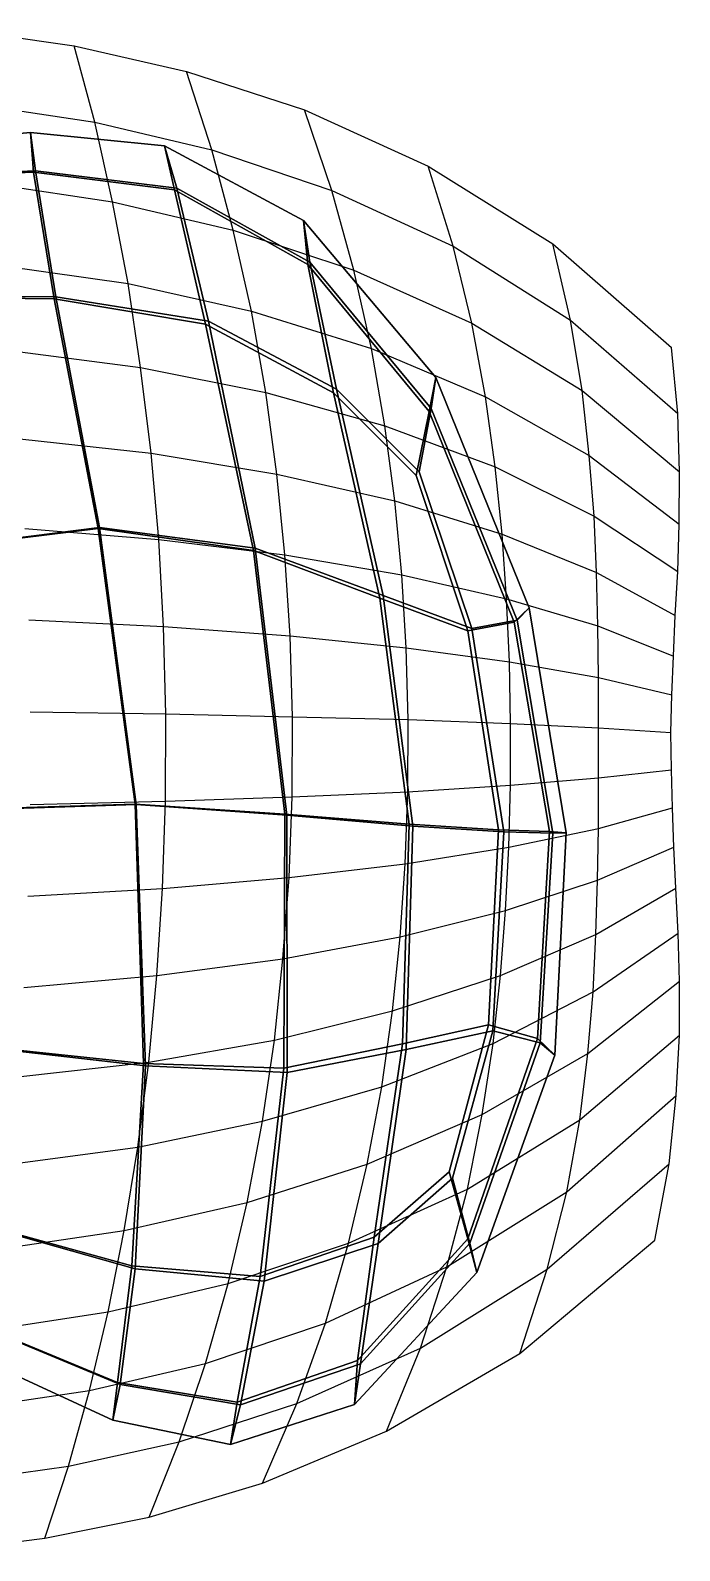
# Model space of a CAD drawing. Extents: x -16.3 to 18.4, y -17 to 15.2.
# Drawn here: x 4.83 to 18.42, y -16.84 to 14.99 of the extents above; entities that cross this region are included whole.
import ezdxf

# ---------------------------------------------------------------- set-up
doc = ezdxf.new("R2010")
doc.units = 0
doc.header["$MEASUREMENT"] = 0
doc.layers.add('Lines', color=7, linetype='CONTINUOUS')
doc.layers.add('Polylines', color=7, linetype='CONTINUOUS')

msp = doc.modelspace()

# ---------------------------------------------------------------- linework, layer by layer
at = {"layer": 'Lines', "color": 4}
for p, q in [((3.51, 14.99, 12.63), (5.75, 14.67, 12.36)), ((5.75, 14.67, 12.36), (8.1, 14.13, 11.91)), ((6.18, 13.07, 13.28), (5.75, 14.67, 12.36)), ((8.1, 14.13, 11.91), (10.57, 13.33, 11.23)), ((8.63, 12.49, 12.69), (8.1, 14.13, 11.91)), ((3.79, 13.43, 13.65), (6.18, 13.07, 13.28)), ((6.18, 13.07, 13.28), (8.63, 12.49, 12.69)), ((6.55, 11.4, 14.09), (6.18, 13.07, 13.28)), ((10.57, 13.33, 11.23), (13.16, 12.15, 10.24)), ((11.14, 11.64, 11.83), (10.57, 13.33, 11.23)), ((8.63, 12.49, 12.69), (11.14, 11.64, 11.83)), ((9.08, 10.81, 13.36), (8.63, 12.49, 12.69)), ((13.16, 12.15, 10.24), (15.77, 10.52, 8.87)), ((13.68, 10.47, 10.64), (13.16, 12.15, 10.24)), ((4.04, 11.78, 14.56), (6.55, 11.4, 14.09)), ((11.14, 11.64, 11.83), (13.68, 10.47, 10.64)), ((11.6, 9.97, 12.33), (11.14, 11.64, 11.83)), ((6.55, 11.4, 14.09), (9.08, 10.81, 13.36)), ((6.88, 9.69, 14.79), (6.55, 11.4, 14.09)), ((9.08, 10.81, 13.36), (11.6, 9.97, 12.33)), ((9.46, 9.11, 13.91), (9.08, 10.81, 13.36)), ((15.77, 10.52, 8.87), (18.25, 8.35, 7.04)), ((16.14, 8.92, 9.07), (15.77, 10.52, 8.87)), ((13.68, 10.47, 10.64), (16.14, 8.92, 9.07)), ((14.07, 8.86, 10.95), (13.68, 10.47, 10.64)), ((4.27, 10.06, 15.36), (6.88, 9.69, 14.79)), ((11.6, 9.97, 12.33), (14.07, 8.86, 10.95)), ((11.97, 8.33, 12.71), (11.6, 9.97, 12.33)), ((6.88, 9.69, 14.79), (9.46, 9.11, 13.91)), ((7.14, 7.93, 15.37), (6.88, 9.69, 14.79)), ((9.46, 9.11, 13.91), (11.97, 8.33, 12.71)), ((9.76, 7.41, 14.36), (9.46, 9.11, 13.91)), ((16.14, 8.92, 9.07), (18.38, 6.97, 7.09)), ((16.38, 7.45, 9.21), (16.14, 8.92, 9.07)), ((14.07, 8.86, 10.95), (16.38, 7.45, 9.21)), ((14.36, 7.32, 11.17), (14.07, 8.86, 10.95)), ((4.46, 8.28, 16.04), (7.14, 7.93, 15.37)), ((11.97, 8.33, 12.71), (14.36, 7.32, 11.17)), ((12.25, 6.71, 13.01), (11.97, 8.33, 12.71)), ((18.38, 6.97, 7.09), (18.25, 8.35, 7.04)), ((7.14, 7.93, 15.37), (9.76, 7.41, 14.36)), ((7.36, 6.14, 15.82), (7.14, 7.93, 15.37)), ((9.76, 7.41, 14.36), (12.25, 6.71, 13.01)), ((9.99, 5.7, 14.7), (9.76, 7.41, 14.36)), ((16.38, 7.45, 9.21), (18.42, 5.75, 7.1)), ((16.53, 6.09, 9.29), (16.38, 7.45, 9.21)), ((14.36, 7.32, 11.17), (16.53, 6.09, 9.29)), ((14.56, 5.85, 11.34), (14.36, 7.32, 11.17)), ((12.25, 6.71, 13.01), (14.56, 5.85, 11.34)), ((12.46, 5.14, 13.23), (12.25, 6.71, 13.01)), ((18.42, 5.75, 7.1), (18.38, 6.97, 7.09)), ((4.61, 6.44, 16.59), (7.36, 6.14, 15.82)), ((7.36, 6.14, 15.82), (9.99, 5.7, 14.7)), ((7.52, 4.33, 16.16), (7.36, 6.14, 15.82)), ((16.53, 6.09, 9.29), (18.41, 4.65, 7.1)), ((16.63, 4.82, 9.35), (16.53, 6.09, 9.29)), ((14.56, 5.85, 11.34), (16.63, 4.82, 9.35)), ((14.71, 4.44, 11.45), (14.56, 5.85, 11.34)), ((18.41, 4.65, 7.1), (18.42, 5.75, 7.1)), ((9.99, 5.7, 14.7), (12.46, 5.14, 13.23)), ((10.16, 4.01, 14.95), (9.99, 5.7, 14.7)), ((12.46, 5.14, 13.23), (14.71, 4.44, 11.45)), ((12.61, 3.59, 13.39), (12.46, 5.14, 13.23)), ((16.63, 4.82, 9.35), (18.38, 3.66, 7.09)), ((16.68, 3.64, 9.37), (16.63, 4.82, 9.35)), ((4.72, 4.56, 17.01), (7.52, 4.33, 16.16)), ((18.38, 3.66, 7.09), (18.41, 4.65, 7.1)), ((7.52, 4.33, 16.16), (10.16, 4.01, 14.95)), ((7.62, 2.51, 16.38), (7.52, 4.33, 16.16)), ((14.71, 4.44, 11.45), (16.68, 3.64, 9.37)), ((14.8, 3.09, 11.52), (14.71, 4.44, 11.45)), ((10.16, 4.01, 14.95), (12.61, 3.59, 13.39)), ((10.27, 2.31, 15.11), (10.16, 4.01, 14.95)), ((12.61, 3.59, 13.39), (14.8, 3.09, 11.52)), ((12.7, 2.06, 13.49), (12.61, 3.59, 13.39)), ((16.68, 3.64, 9.37), (18.33, 2.74, 7.07)), ((16.71, 2.52, 9.39), (16.68, 3.64, 9.37)), ((18.33, 2.74, 7.07), (18.38, 3.66, 7.09)), ((14.8, 3.09, 11.52), (16.71, 2.52, 9.39)), ((14.86, 1.77, 11.56), (14.8, 3.09, 11.52)), ((4.8, 2.65, 17.28), (7.62, 2.51, 16.38)), ((18.29, 1.89, 7.05), (18.33, 2.74, 7.07)), ((7.62, 2.51, 16.38), (10.27, 2.31, 15.11)), ((7.67, 0.68, 16.49), (7.62, 2.51, 16.38)), ((10.27, 2.31, 15.11), (12.7, 2.06, 13.49)), ((10.32, 0.62, 15.18), (10.27, 2.31, 15.11)), ((16.71, 2.52, 9.39), (18.29, 1.89, 7.05)), ((16.72, 1.44, 9.4), (16.71, 2.52, 9.39)), ((12.7, 2.06, 13.49), (14.86, 1.77, 11.56)), ((12.74, 0.56, 13.53), (12.7, 2.06, 13.49)), ((14.86, 1.77, 11.56), (16.72, 1.44, 9.4)), ((14.88, 0.48, 11.58), (14.86, 1.77, 11.56)), ((18.26, 1.08, 7.04), (18.29, 1.89, 7.05)), ((16.72, 1.44, 9.4), (18.26, 1.08, 7.04)), ((16.72, 0.39, 9.4), (16.72, 1.44, 9.4)), ((18.24, 0.29, 7.03), (18.26, 1.08, 7.04)), ((4.83, 0.72, 17.4), (7.67, 0.68, 16.49)), ((7.66, -1.15, 16.47), (7.67, 0.68, 16.49)), ((7.67, 0.68, 16.49), (10.32, 0.62, 15.18)), ((10.31, -1.06, 15.17), (10.32, 0.62, 15.18)), ((10.32, 0.62, 15.18), (12.74, 0.56, 13.53)), ((12.73, -0.95, 13.52), (12.74, 0.56, 13.53)), ((12.74, 0.56, 13.53), (14.88, 0.48, 11.58)), ((14.88, 0.48, 11.58), (16.72, 0.39, 9.4)), ((14.88, -0.81, 11.58), (14.88, 0.48, 11.58)), ((16.72, 0.39, 9.4), (18.24, 0.29, 7.03)), ((16.72, -0.66, 9.4), (16.72, 0.39, 9.4)), ((18.25, -0.49, 7.03), (18.24, 0.29, 7.03)), ((16.72, -0.66, 9.4), (18.25, -0.49, 7.03)), ((18.27, -1.29, 7.04), (18.25, -0.49, 7.03)), ((10.31, -1.06, 15.17), (12.73, -0.95, 13.52)), ((12.68, -2.46, 13.47), (12.73, -0.95, 13.52)), ((12.73, -0.95, 13.52), (14.88, -0.81, 11.58)), ((14.85, -2.11, 11.55), (14.88, -0.81, 11.58)), ((14.88, -0.81, 11.58), (16.72, -0.66, 9.4)), ((16.72, -1.72, 9.4), (16.72, -0.66, 9.4)), ((4.83, -1.22, 17.39), (7.66, -1.15, 16.47)), ((7.6, -2.98, 16.34), (7.66, -1.15, 16.47)), ((7.66, -1.15, 16.47), (10.31, -1.06, 15.17)), ((10.25, -2.75, 15.08), (10.31, -1.06, 15.17)), ((16.72, -1.72, 9.4), (18.27, -1.29, 7.04)), ((18.3, -2.11, 7.06), (18.27, -1.29, 7.04)), ((14.85, -2.11, 11.55), (16.72, -1.72, 9.4)), ((16.7, -2.8, 9.39), (16.72, -1.72, 9.4)), ((12.68, -2.46, 13.47), (14.85, -2.11, 11.55)), ((14.78, -3.44, 11.5), (14.85, -2.11, 11.55)), ((16.7, -2.8, 9.39), (18.3, -2.11, 7.06)), ((18.34, -2.97, 7.07), (18.3, -2.11, 7.06)), ((10.25, -2.75, 15.08), (12.68, -2.46, 13.47)), ((12.57, -3.99, 13.35), (12.68, -2.46, 13.47)), ((7.6, -2.98, 16.34), (10.25, -2.75, 15.08)), ((10.12, -4.45, 14.89), (10.25, -2.75, 15.08)), ((14.78, -3.44, 11.5), (16.7, -2.8, 9.39)), ((16.67, -3.94, 9.37), (16.7, -2.8, 9.39)), ((4.78, -3.14, 17.22), (7.6, -2.98, 16.34)), ((7.48, -4.8, 16.09), (7.6, -2.98, 16.34)), ((16.67, -3.94, 9.37), (18.34, -2.97, 7.07)), ((18.39, -3.91, 7.09), (18.34, -2.97, 7.07)), ((12.57, -3.99, 13.35), (14.78, -3.44, 11.5)), ((14.67, -4.8, 11.42), (14.78, -3.44, 11.5)), ((10.12, -4.45, 14.89), (12.57, -3.99, 13.35)), ((12.41, -5.54, 13.18), (12.57, -3.99, 13.35)), ((14.67, -4.8, 11.42), (16.67, -3.94, 9.37)), ((16.61, -5.14, 9.33), (18.39, -3.91, 7.09)), ((16.61, -5.14, 9.33), (16.67, -3.94, 9.37)), ((18.42, -4.92, 7.1), (18.39, -3.91, 7.09)), ((7.48, -4.8, 16.09), (10.12, -4.45, 14.89)), ((9.94, -6.15, 14.62), (10.12, -4.45, 14.89)), ((4.7, -5.05, 16.91), (7.48, -4.8, 16.09)), ((7.31, -6.61, 15.72), (7.48, -4.8, 16.09)), ((12.41, -5.54, 13.18), (14.67, -4.8, 11.42)), ((14.52, -6.22, 11.3), (14.67, -4.8, 11.42)), ((16.5, -6.43, 9.27), (18.42, -4.92, 7.1)), ((18.42, -6.05, 7.1), (18.42, -4.92, 7.1)), ((14.52, -6.22, 11.3), (16.61, -5.14, 9.33)), ((16.5, -6.43, 9.27), (16.61, -5.14, 9.33)), ((9.94, -6.15, 14.62), (12.41, -5.54, 13.18)), ((12.19, -7.13, 12.94), (12.41, -5.54, 13.18)), ((7.31, -6.61, 15.72), (9.94, -6.15, 14.62)), ((9.69, -7.85, 14.25), (9.94, -6.15, 14.62)), ((12.19, -7.13, 12.94), (14.52, -6.22, 11.3)), ((14.29, -7.71, 11.12), (14.52, -6.22, 11.3)), ((16.33, -7.82, 9.18), (18.42, -6.05, 7.1)), ((18.35, -7.31, 7.08), (18.42, -6.05, 7.1)), ((4.57, -6.92, 16.46), (7.31, -6.61, 15.72)), ((7.08, -8.39, 15.23), (7.31, -6.61, 15.72)), ((14.29, -7.71, 11.12), (16.5, -6.43, 9.27)), ((16.33, -7.82, 9.18), (16.5, -6.43, 9.27)), ((9.69, -7.85, 14.25), (12.19, -7.13, 12.94)), ((11.88, -8.75, 12.62), (12.19, -7.13, 12.94)), ((16.06, -9.33, 9.02), (18.35, -7.31, 7.08)), ((18.2, -8.74, 7.02), (18.35, -7.31, 7.08)), ((7.08, -8.39, 15.23), (9.69, -7.85, 14.25)), ((9.37, -9.55, 13.78), (9.69, -7.85, 14.25)), ((11.88, -8.75, 12.62), (14.29, -7.71, 11.12)), ((13.98, -9.27, 10.88), (14.29, -7.71, 11.12)), ((13.98, -9.27, 10.88), (16.33, -7.82, 9.18)), ((16.06, -9.33, 9.02), (16.33, -7.82, 9.18)), ((4.41, -8.75, 15.88), (7.08, -8.39, 15.23)), ((6.8, -10.14, 14.62), (7.08, -8.39, 15.23)), ((9.37, -9.55, 13.78), (11.88, -8.75, 12.62)), ((11.49, -10.4, 12.21), (11.88, -8.75, 12.62)), ((15.65, -10.95, 8.8), (18.2, -8.74, 7.02)), ((17.9, -10.34, 6.9), (18.2, -8.74, 7.02)), ((11.49, -10.4, 12.21), (13.98, -9.27, 10.88)), ((13.55, -10.9, 10.55), (13.98, -9.27, 10.88)), ((13.55, -10.9, 10.55), (16.06, -9.33, 9.02)), ((15.65, -10.95, 8.8), (16.06, -9.33, 9.02)), ((6.8, -10.14, 14.62), (9.37, -9.55, 13.78)), ((8.97, -11.25, 13.2), (9.37, -9.55, 13.78)), ((4.21, -10.52, 15.17), (6.8, -10.14, 14.62)), ((6.46, -11.84, 13.89), (6.8, -10.14, 14.62)), ((8.97, -11.25, 13.2), (11.49, -10.4, 12.21)), ((11.01, -12.08, 11.69), (11.49, -10.4, 12.21)), ((15.08, -12.71, 8.48), (17.9, -10.34, 6.9)), ((11.01, -12.08, 11.69), (13.55, -10.9, 10.55)), ((13, -12.6, 10.12), (13.55, -10.9, 10.55)), ((13, -12.6, 10.12), (15.65, -10.95, 8.8)), ((15.08, -12.71, 8.48), (15.65, -10.95, 8.8)), ((6.46, -11.84, 13.89), (8.97, -11.25, 13.2)), ((8.5, -12.92, 12.5), (8.97, -11.25, 13.2)), ((3.98, -12.22, 14.33), (6.46, -11.84, 13.89)), ((6.07, -13.49, 13.05), (6.46, -11.84, 13.89)), ((8.5, -12.92, 12.5), (11.01, -12.08, 11.69)), ((10.41, -13.76, 11.05), (11.01, -12.08, 11.69)), ((10.41, -13.76, 11.05), (13, -12.6, 10.12)), ((12.29, -14.34, 9.57), (13, -12.6, 10.12)), ((12.29, -14.34, 9.57), (15.08, -12.71, 8.48)), ((6.07, -13.49, 13.05), (8.5, -12.92, 12.5)), ((7.95, -14.56, 11.69), (8.5, -12.92, 12.5)), ((3.72, -13.84, 13.39), (6.07, -13.49, 13.05)), ((5.63, -15.07, 12.11), (6.07, -13.49, 13.05)), ((7.95, -14.56, 11.69), (10.41, -13.76, 11.05)), ((9.69, -15.43, 10.3), (10.41, -13.76, 11.05)), ((5.63, -15.07, 12.11), (7.95, -14.56, 11.69)), ((7.32, -16.14, 10.77), (7.95, -14.56, 11.69)), ((9.69, -15.43, 10.3), (12.29, -14.34, 9.57)), ((3.43, -15.38, 12.36), (5.63, -15.07, 12.11)), ((5.14, -16.58, 11.06), (5.63, -15.07, 12.11)), ((7.32, -16.14, 10.77), (9.69, -15.43, 10.3)), ((5.14, -16.58, 11.06), (7.32, -16.14, 10.77)), ((3.12, -16.84, 11.23), (5.14, -16.58, 11.06))]:
    msp.add_line(p, q, dxfattribs=at)
at = {"layer": 'Polylines'}
for points in [[(2.1, 11.91), (2.18, 12.61), (4.84, 12.85), (4.9, 12.02)], [(2.11, 11.93), (4.94, 12.05), (4.84, 12.85), (2.18, 12.61)], [(4.9, 12.02), (4.84, 12.85), (7.64, 12.57), (7.85, 11.65)], [(4.94, 12.05), (7.9, 11.69), (7.64, 12.57), (4.84, 12.85)], [(10.64, 10.09), (7.85, 11.65), (7.64, 12.57), (10.55, 11.01)], [(10.68, 10.14), (10.55, 11.01), (7.64, 12.57), (7.9, 11.69)], [(1.7, 9.41), (2.1, 11.91), (4.9, 12.02), (5.33, 9.37)], [(1.72, 9.43), (5.37, 9.41), (4.94, 12.05), (2.11, 11.93)], [(5.33, 9.37), (4.9, 12.02), (7.85, 11.65), (8.5, 8.84)], [(5.37, 9.41), (8.56, 8.9), (7.9, 11.69), (4.94, 12.05)], [(11.18, 7.4), (8.5, 8.84), (7.85, 11.65), (10.64, 10.09)], [(11.24, 7.48), (10.68, 10.14), (7.9, 11.69), (8.56, 8.9)], [(13.18, 7.01), (10.64, 10.09), (10.55, 11.01), (13.32, 7.72)], [(13.22, 7.07), (13.32, 7.72), (10.55, 11.01), (10.68, 10.14)], [(12.91, 5.67), (11.18, 7.4), (10.64, 10.09), (13.18, 7.01)], [(12.97, 5.75), (13.22, 7.07), (10.68, 10.14), (11.24, 7.48)], [(1.7, 9.41), (5.33, 9.37), (6.25, 4.56), (3.02, 4.16)], [(1.72, 9.43), (3.03, 4.17), (6.28, 4.58), (5.37, 9.41)], [(5.33, 9.37), (8.5, 8.84), (9.5, 4.1), (6.25, 4.56)], [(5.37, 9.41), (6.28, 4.58), (9.54, 4.15), (8.56, 8.9)], [(11.18, 7.4), (12.15, 3.1), (9.5, 4.1), (8.5, 8.84)], [(11.24, 7.48), (8.56, 8.9), (9.54, 4.15), (12.22, 3.16)], [(13.18, 7.01), (13.32, 7.72), (15.27, 2.9), (14.96, 2.6)], [(13.22, 7.07), (15.02, 2.64), (15.27, 2.9), (13.32, 7.72)], [(12.91, 5.67), (13.99, 2.42), (12.15, 3.1), (11.18, 7.4)], [(12.97, 5.75), (11.24, 7.48), (12.22, 3.16), (14.07, 2.47)], [(12.91, 5.67), (13.18, 7.01), (14.96, 2.6), (13.99, 2.42)], [(12.97, 5.75), (14.07, 2.47), (15.02, 2.64), (13.22, 7.07)], [(3.02, 4.16), (6.25, 4.56), (7.03, -1.21), (3.84, -1.31)], [(3.03, 4.17), (3.84, -1.32), (7.05, -1.22), (6.28, 4.58)], [(6.25, 4.56), (9.5, 4.1), (10.16, -1.42), (7.03, -1.21)], [(6.28, 4.58), (7.05, -1.22), (10.2, -1.44), (9.54, 4.15)], [(12.22, 3.16), (9.54, 4.15), (10.2, -1.44), (12.84, -1.67)], [(12.15, 3.1), (12.76, -1.63), (10.16, -1.42), (9.5, 4.1)], [(13.99, 2.42), (14.63, -1.75), (12.76, -1.63), (12.15, 3.1)], [(14.07, 2.47), (12.22, 3.16), (12.84, -1.67), (14.74, -1.79)], [(14.96, 2.6), (15.27, 2.9), (16.05, -1.81), (15.7, -1.78)], [(15.02, 2.64), (15.77, -1.82), (16.05, -1.81), (15.27, 2.9)], [(13.99, 2.42), (14.96, 2.6), (15.7, -1.78), (14.63, -1.75)], [(14.07, 2.47), (14.74, -1.79), (15.77, -1.82), (15.02, 2.64)], [(4.24, -6.33), (3.84, -1.31), (7.03, -1.21), (7.2, -6.64)], [(4.26, -6.35), (7.24, -6.69), (7.05, -1.22), (3.84, -1.32)], [(7.2, -6.64), (7.03, -1.21), (10.16, -1.42), (10.14, -6.74)], [(7.24, -6.69), (10.21, -6.83), (10.2, -1.44), (7.05, -1.22)], [(12.62, -6.23), (10.14, -6.74), (10.16, -1.42), (12.76, -1.63)], [(12.7, -6.35), (12.84, -1.67), (10.2, -1.44), (10.21, -6.83)], [(14.42, -5.83), (12.62, -6.23), (12.76, -1.63), (14.63, -1.75)], [(14.51, -5.96), (14.74, -1.79), (12.84, -1.67), (12.7, -6.35)], [(14.42, -5.83), (14.63, -1.75), (15.7, -1.78), (15.45, -6.12)], [(14.51, -5.96), (15.5, -6.21), (15.77, -1.82), (14.74, -1.79)], [(15.45, -6.12), (15.7, -1.78), (16.05, -1.81), (15.81, -6.47)], [(15.5, -6.21), (15.81, -6.47), (16.05, -1.81), (15.77, -1.82)], [(13.6, -8.91), (12.03, -10.28), (12.62, -6.23), (14.42, -5.83)], [(13.67, -9.04), (14.51, -5.96), (12.7, -6.35), (12.11, -10.41)], [(13.6, -8.91), (14.42, -5.83), (15.45, -6.12), (13.99, -10.31)], [(13.67, -9.04), (14.03, -10.4), (15.5, -6.21), (14.51, -5.96)], [(4.33, -10.15), (4.24, -6.33), (7.2, -6.64), (6.96, -10.88)], [(4.36, -10.19), (7.03, -10.94), (7.24, -6.69), (4.26, -6.35)], [(12.03, -10.28), (9.64, -11.1), (10.14, -6.74), (12.62, -6.23)], [(12.11, -10.41), (12.7, -6.35), (10.21, -6.83), (9.73, -11.2)], [(13.99, -10.31), (15.45, -6.12), (15.81, -6.47), (14.18, -11.02)], [(14.03, -10.4), (14.18, -11.02), (15.81, -6.47), (15.5, -6.21)], [(6.96, -10.88), (7.2, -6.64), (10.14, -6.74), (9.64, -11.1)], [(7.03, -10.94), (9.73, -11.2), (10.21, -6.83), (7.24, -6.69)], [(13.6, -8.91), (13.99, -10.31), (11.68, -12.86), (12.03, -10.28)], [(13.67, -9.04), (12.11, -10.41), (11.74, -12.93), (14.03, -10.4)], [(4.33, -10.15), (6.96, -10.88), (6.66, -13.32), (4.27, -12.33)], [(4.36, -10.19), (4.3, -12.36), (6.71, -13.36), (7.03, -10.94)], [(12.03, -10.28), (11.68, -12.86), (9.16, -13.73), (9.64, -11.1)], [(12.11, -10.41), (9.73, -11.2), (9.23, -13.79), (11.74, -12.93)], [(13.99, -10.31), (14.18, -11.02), (11.62, -13.78), (11.68, -12.86)], [(14.03, -10.4), (11.74, -12.93), (11.62, -13.78), (14.18, -11.02)], [(6.96, -10.88), (9.64, -11.1), (9.16, -13.73), (6.66, -13.32)], [(7.03, -10.94), (6.71, -13.36), (9.23, -13.79), (9.73, -11.2)], [(4.27, -12.33), (6.66, -13.32), (6.56, -14.11), (4.25, -13.04)], [(4.3, -12.36), (4.25, -13.04), (6.56, -14.11), (6.71, -13.36)], [(11.68, -12.86), (11.62, -13.78), (9.02, -14.62), (9.16, -13.73)], [(11.74, -12.93), (9.23, -13.79), (9.02, -14.62), (11.62, -13.78)], [(6.66, -13.32), (9.16, -13.73), (9.02, -14.62), (6.56, -14.11)], [(6.71, -13.36), (6.56, -14.11), (9.02, -14.62), (9.23, -13.79)]]:
    msp.add_lwpolyline(points, close=True, dxfattribs=at)

doc.saveas('drawing.dxf')
